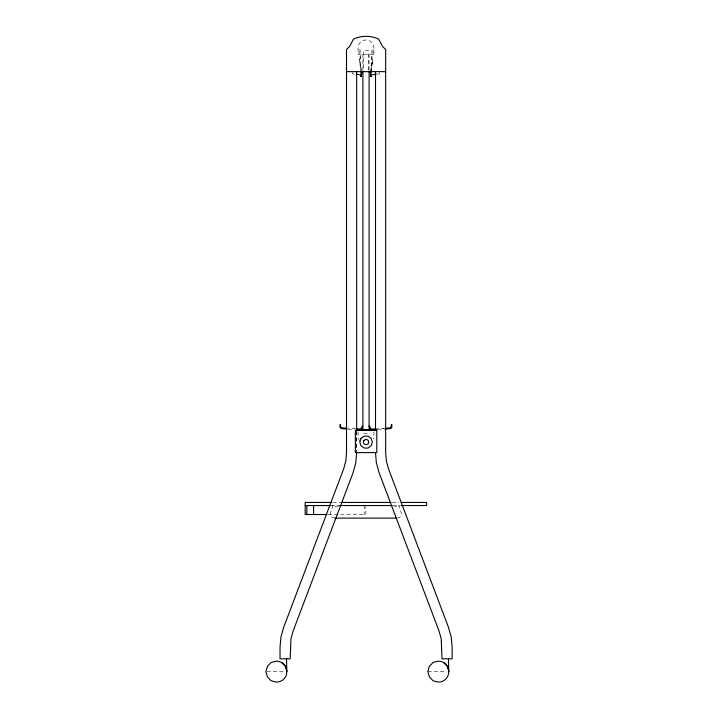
<?xml version="1.0" encoding="UTF-8"?>
<svg xmlns="http://www.w3.org/2000/svg" width="718" height="718" viewBox="0 0 718 718"><rect width="100%" height="100%" fill="white"/><g stroke="black" fill="none" stroke-linecap="round" stroke-linejoin="round"><path stroke-width="0.54" stroke-dasharray="3.59 2.69" d="M371.098 71.89L372.445 60.07A6.282 6.282 0 0 1 372.489 54.703L372.489 54.2M352.753 72.347L352.556 73.909L354.62 74.268L354.809 72.715M370.973 72.473L372.471 60.303L372.068 59.029M371.269 70.113L372.471 60.303M370.317 72.554L371.798 60.177A6.911 6.911 0 0 1 371.861 54.568L371.861 49.91L373.1 48.725L372.911 54.2M383.259 428.44L384.04 428.377L376.977 428.673M359.933 59.029L359.521 60.303L360.903 71.89M354.71 428.951L355.383 428.673M359.09 54.2L358.982 48.761L360.14 49.91L360.14 54.568A6.911 6.911 0 0 1 360.203 60.177L361.684 72.554M397.287 518.118L399.764 517.301L401.281 515.183L401.245 512.571L398.831 505.553L398.831 506.684L394.37 506.684M377.497 429.705L383.744 429.158M355.5 428.951L348.194 428.018M363.631 433.376L368.361 433.376M332.847 502.42L340.691 502.42M392.234 502.42L398.957 502.42M330.801 505.553L339.758 505.553M393.249 505.553L400.079 505.553M338.555 506.684L332.972 506.684L332.972 505.553L330.558 512.571L330.522 515.183L332.039 517.301L333.69 517.849M328.072 514.519L365.857 514.519L365.857 506.675M266.97 671.635L285.701 671.635M427.82 671.635L446.551 671.635M348.059 429.158L354.315 429.705M379.248 72.347L379.436 73.909L377.381 74.268L377.183 72.715M361.019 72.473L359.547 60.07A6.282 6.282 0 0 0 359.512 54.703L359.512 54.2M373.952 431.796L373.952 435.988A7.952 7.952 0 0 1 373.351 439.03M369.097 54.2L369.097 69.897M368.361 69.897L368.361 50.556L363.631 50.556L363.631 69.897M364.17 505.553L364.17 514.519M362.904 54.2L362.904 69.897M358.04 431.796L358.04 435.988A7.952 7.952 0 0 0 360.373 441.615M356.658 431.312L356.658 451.478M356.406 431.518L356.406 451.487M373.952 54.2L358.04 54.2L358.04 47.918A7.952 7.952 0 0 1 366 39.966A7.952 7.952 0 0 1 373.952 47.918L373.952 54.2"/><path stroke-width="1.08" d="M370.973 72.473L371.341 76.539M361.684 72.554L361.298 76.62M356.658 452.6L355.814 462.715L353.139 472.516L293.168 630.934L290.934 638.858L290.18 658.81L280.029 658.81L280.029 647.062L280.953 637.01L283.691 627.29L343.662 468.872L345.834 460.866L346.507 452.6L346.507 49.47L349.585 46.464L353.516 39.086A29.896 29.896 0 0 1 378.637 39.086L382.577 46.464L385.656 49.47L385.656 452.6L386.329 460.866L388.501 468.872L448.472 627.29L451.209 637.01L452.134 647.062L452.134 658.81L441.983 658.81L441.229 638.858L438.994 630.934L379.023 472.516L376.349 462.715L375.505 452.6M360.66 76.539L361.019 72.473M346.785 428.287L341.876 427.856A1.337 1.337 0 0 1 340.655 426.528L340.395 424.634L339.901 426.528A2.091 2.091 0 0 0 341.813 428.61L347.018 429.068M384.785 429.068L390 428.61A2.091 2.091 0 0 0 391.911 426.528L391.651 424.634L391.157 426.528A1.337 1.337 0 0 1 389.928 427.856L385.019 428.287M372.418 74.789L376.349 74.044M346.507 71.647L385.656 71.647M339.973 424.769L340.583 424.769M391.229 424.769L391.831 424.769M356.451 428.951L360.265 428.951A1.337 1.337 0 0 0 361.522 428.072L362.626 425.9L361.746 428.323A2.091 2.091 0 0 1 359.781 429.705M376.304 428.951L371.538 428.951A1.337 1.337 0 0 1 370.282 428.072L369.178 425.9L370.057 428.323A2.091 2.091 0 0 0 372.032 429.705M356.496 429.705L376.403 429.705M331.725 502.42L305.186 502.42L305.186 514.519L327.04 514.519M341.813 502.42L391.113 502.42M401.2 502.42L426.618 502.42L426.618 505.553L401.2 505.553M305.186 505.553L330.603 505.553M339.668 505.553L392.136 505.553M334.516 518.118L396.165 518.118M356.631 74.232L359.574 74.789M443.527 662.472L447.449 666.394L448.759 671.635A10.249 10.249 0 0 1 438.294 682.1L433.053 680.79L429.391 676.868L427.82 671.635L429.391 666.394L433.053 662.472L438.294 661.161A10.249 10.249 0 0 1 448.759 671.635L448.499 658.81M281.573 662.472L285.495 666.394L286.805 671.635A10.249 10.249 0 0 1 276.331 682.1L271.099 680.79L267.437 676.868L265.866 671.635L267.437 666.394L271.099 662.472L276.331 661.161A10.249 10.249 0 0 1 286.805 671.635L286.545 658.81M370.694 76.62L370.317 72.554M375.505 71.647L375.505 430.19M369.097 71.019L369.097 429.705M362.904 71.019L362.904 429.705M356.658 71.647L356.658 430.19M313.622 505.553L313.622 514.519M306.81 505.553L306.81 514.519M361.001 438.402L359.799 442.091L361.001 445.779L364.143 448.068L368.02 448.068L371.161 445.779L372.364 442.091L371.161 438.402L368.02 436.113L364.143 436.113L361.001 438.402M363.927 440.529L363.425 442.091L363.927 443.652L365.256 444.621L366.898 444.621L368.226 443.652L368.738 442.091L368.226 440.529L366.898 439.56L365.256 439.56L363.927 440.529M376.797 430.405L355.356 430.405L355.356 452.6L376.797 452.6L376.797 430.405"/></g></svg>
